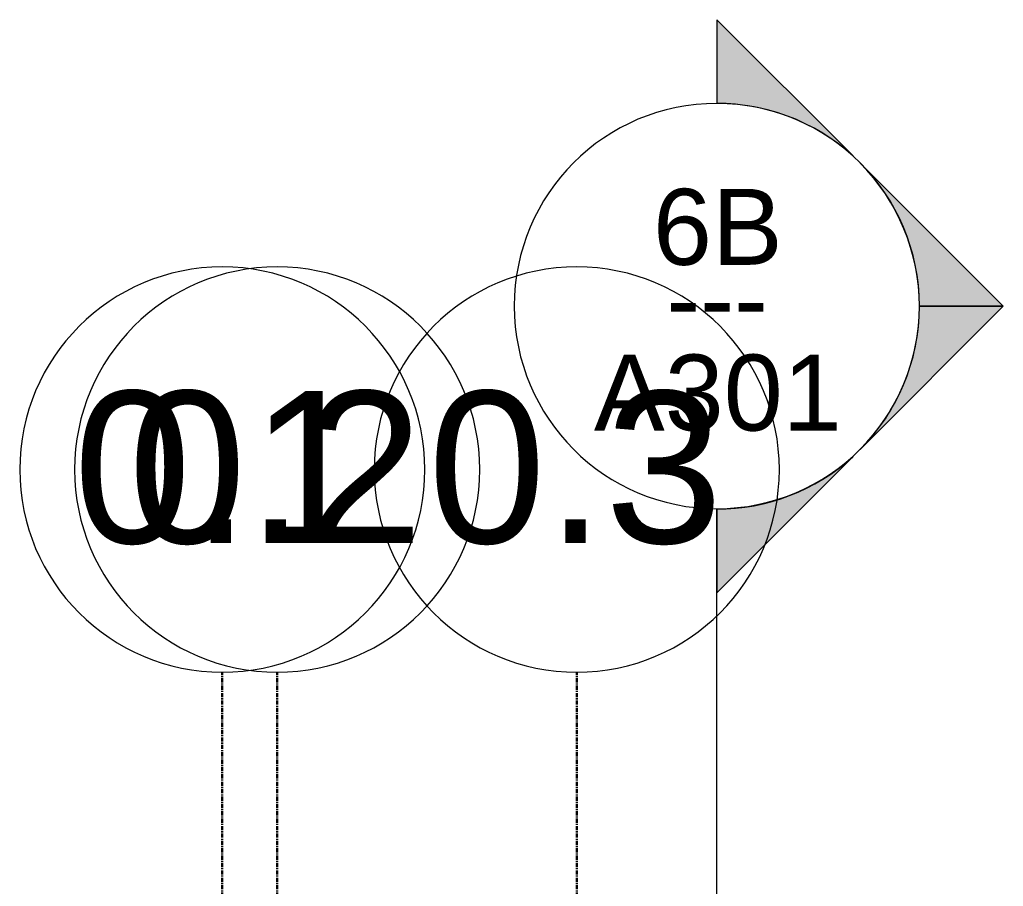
# Model space of a CAD drawing. Header units: inches. Extents: x 1718 to 6958, y -253 to 585.
# Drawn here: x 4892 to 5008.5, y 445.1 to 547.8 of the extents above; entities that cross this region are included whole.
import ezdxf

# ---------------------------------------------------------------- set-up
doc = ezdxf.new("R2010")
doc.units = ezdxf.units.IN
doc.header["$MEASUREMENT"] = 0
doc.linetypes.add('Grid Line 1_2__2_', pattern=[0.875, 0.5, -0.125, 0.125, -0.125])
for name, color, linetype, lineweight in [('0-3', 165, 'Continuous', 5), ('0-4', 10, 'Continuous', 5), ('G-ANNO-SYMB', 111, 'Continuous', 9), ('S-GRID-1', 1, 'Grid Line 1_2__2_', 30), ('S-GRID-IDEN', 1, 'Continuous', 9), ('S-GRID-IDEN-1', 147, 'Continuous', 9)]:
    doc.layers.add(name, color=color, linetype=linetype, lineweight=lineweight)
doc.styles.add('Arial', font='arial.ttf', dxfattribs={"height": 9})
doc.styles.add('Arial_1', font='arial.ttf', dxfattribs={"height": 18})
doc.styles.add('Century Gothic', font='ufonts.com_century-gothic.ttf', dxfattribs={"height": 9})

# ---------------------------------------------------------------- blocks, each defined once
blk = doc.blocks.new('Grid - Grid Head - Circle-1738874-BUILDING ELEVATION - COURTYARD - LOOKING EAST')
at = {"layer": 'S-GRID-IDEN-1'}
for start, end in [(0, 180), (180, 360)]:
    blk.add_arc((-3481.32, 494.5), 24, start, end, dxfattribs=at)
blk = doc.blocks.new('CTR - 1st Phase - Structure_rvt-2-BUILDING ELEVATION - COURTYARD - LOOKING EAST')
at = {"layer": 'S-GRID-1'}
for p, q in [((-3829.32, -159.84), (-3829.32, 470.5)), ((-3822.82, -159.84), (-3822.82, 470.5)), ((-3787.32, -159.84), (-3787.32, 470.5))]:
    blk.add_line(p, q, dxfattribs=at)
at = {"layer": '0-3'}
for p in [(-348, 0), (-341.5, 0), (-306, 0)]:
    blk.add_blockref('Grid - Grid Head - Circle-1738874-BUILDING ELEVATION - COURTYARD - LOOKING EAST', p, dxfattribs=at)
at = {"layer": 'S-GRID-IDEN', "char_height": 18, "width": 42.42, "attachment_point": 1, "style": 'Arial_1'}
for s, insert in [('0.1', (-3846.96, 503.79)), ('0.2', (-3840.46, 503.79)), ('0.3', (-3804.96, 503.79))]:
    blk.add_mtext(s, dxfattribs=dict(at, insert=insert))
blk = doc.blocks.new('Section - Section Head - Filled-22785-BUILDING ELEVATION - COURTYARD - LOOKING EAST')
at = {"layer": 'G-ANNO-SYMB'}
h = blk.add_hatch(color=256, dxfattribs=at)
edge = h.paths.add_edge_path(flags=0)
edge.add_line((-3123.25, -189.24), (-3107.15, -173.14))
edge.add_line((-3107.15, -173.14), (-3107.15, -183.05))
edge.add_arc((-3107.15, -207.08), 24.03, 90, 132.0784)
h = blk.add_hatch(color=256, dxfattribs=at)
edge = h.paths.add_edge_path(flags=0)
edge.add_arc((-3107.15, -207.08), 24, 135, 180)
edge.add_line((-3131.15, -207.08), (-3141.09, -207.08))
edge.add_line((-3141.09, -207.08), (-3124.12, -190.11))
h = blk.add_hatch(color=256, dxfattribs=at)
edge = h.paths.add_edge_path(flags=0)
edge.add_line((-3124.12, -224.05), (-3141.09, -207.08))
edge.add_line((-3141.09, -207.08), (-3131.15, -207.08))
edge.add_arc((-3107.15, -207.08), 24, 180, 225)
h = blk.add_hatch(color=256, dxfattribs=at)
edge = h.paths.add_edge_path(flags=0)
edge.add_arc((-3107.15, -207.08), 24.03, 227.9216, 270)
edge.add_line((-3107.15, -231.11), (-3107.15, -241.02))
edge.add_line((-3107.15, -241.02), (-3123.25, -224.92))
for p, q in [((-3107.15, -173.14), (-3123.25, -189.24)), ((-3107.15, -183.05), (-3107.15, -173.14)), ((-3124.12, -190.11), (-3141.09, -207.08)), ((-3131.15, -207.08), (-3141.09, -207.08)), ((-3141.09, -207.08), (-3124.12, -224.05)), ((-3141.09, -207.08), (-3131.15, -207.08)), ((-3123.25, -224.92), (-3107.15, -241.02)), ((-3107.15, -241.02), (-3107.15, -231.11))]:
    blk.add_line(p, q, dxfattribs=at)
for centre, radius, start, end in [((-3107.15, -207.11), 24, 90, 270), ((-3107.15, -207.08), 24.03, 90, 132.0784), ((-3107.15, -207.11), 24, 270, 90), ((-3107.15, -207.08), 24, 135, 180), ((-3107.15, -207.08), 24, 180, 225), ((-3107.15, -207.08), 24.03, 227.9216, 270)]:
    blk.add_arc(centre, radius, start, end, dxfattribs=at)

msp = doc.modelspace()

# ---------------------------------------------------------------- linework, layer by layer
at = {"layer": 'G-ANNO-SYMB'}
msp.add_line((4974.6, -157.31), (4974.6, 489.85), dxfattribs=at)

# ---------------------------------------------------------------- block references
at = {"layer": '0-4'}
msp.add_blockref('CTR - 1st Phase - Structure_rvt-2-BUILDING ELEVATION - COURTYARD - LOOKING EAST', (8745.33, 0), dxfattribs=at)
at = {"layer": 'G-ANNO-SYMB', "rotation": 180}
msp.add_blockref('Section - Section Head - Filled-22785-BUILDING ELEVATION - COURTYARD - LOOKING EAST', (1867.45, 306.76), dxfattribs=at)

# ---------------------------------------------------------------- texts
at = {"layer": 'G-ANNO-SYMB', "char_height": 9, "attachment_point": 1}
for s, insert, width, style in [('6B', (4967.03, 527.75), 18.786, 'Arial'), ('---', (4968.63, 519.25), 15.453, 'Century Gothic'), ('A301', (4960.04, 508.12), 35.754, 'Arial')]:
    msp.add_mtext(s, dxfattribs=dict(at, insert=insert, width=width, style=style))

doc.saveas('drawing.dxf')
